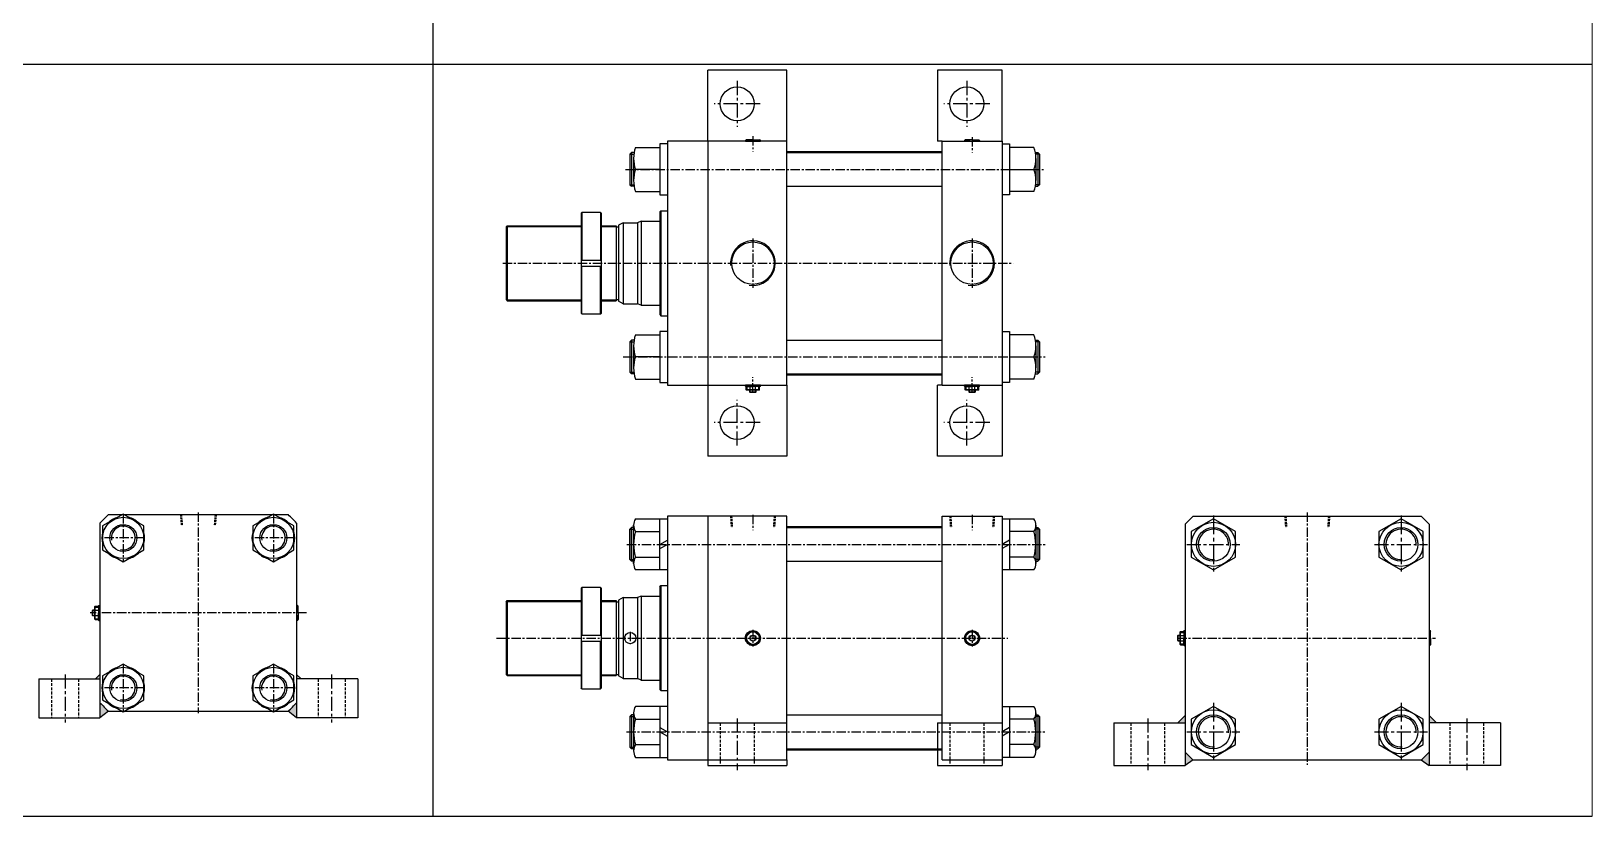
# Model space of a CAD drawing. Extents: x -819 to 29893, y -8942 to 3511.
# Drawn here: x 5022 to 7103, y -1 to 1047 of the extents above; entities that cross this region are included whole.
import ezdxf

# ---------------------------------------------------------------- set-up
doc = ezdxf.new("R2010")
doc.units = 0
doc.header["$LTSCALE"] = 10
doc.header["$MEASUREMENT"] = 0
for name, pattern in [('CENTER', [2, 1.25, -0.25, 0.25, -0.25]), ('CENTERX2', [4, 2.5, -0.5, 0.5, -0.5]), ('HIDDEN', [0.375, 0.25, -0.125]), ('HIDDENX2', [0.75, 0.5, -0.25])]:
    doc.linetypes.add(name, pattern=pattern)
for name, color, linetype in [('CEN', 1, 'CENTERX2'), ('HID', 2, 'HIDDENX2'), ('ML', 7, 'CONTINUOUS')]:
    doc.layers.add(name, color=color, linetype=linetype)

msp = doc.modelspace()

# ---------------------------------------------------------------- hatches: boundary and pattern name
at = {"layer": 'ML'}
h = msp.add_hatch(color=256, dxfattribs=at)
h.paths.add_polyline_path([(5375.7, 189.1), (5375.7, 183.1), (5381.7, 183.1)])
h.paths.add_polyline_path([(5375.7, 151.3, -0.022376), (5364.4, 140.1), (5375.7, 131.1)])
h.paths.add_polyline_path([(5113.7, 151.3), (5113.7, 131.1), (5124.9, 140.1, -0.022376)])
h.paths.add_polyline_path([(5113.7, 189.1), (5107.7, 183.1), (5113.7, 183.1)])
h = msp.add_hatch(color=256, dxfattribs=at)
h.paths.add_polyline_path([(6884.8, 134.5), (6884.8, 124.5), (6894.8, 124.5)])
h.paths.add_polyline_path([(6884.8, 85.5, -0.01671), (6874.2, 75), (6884.8, 67.5)])
h.paths.add_polyline_path([(6570.3, 75, -0.01671), (6559.8, 85.5), (6559.8, 67.5)])
h.paths.add_polyline_path([(6559.8, 134.5), (6549.8, 124.5), (6559.8, 124.5)])

# ---------------------------------------------------------------- linework, layer by layer
at = {"layer": 'CEN', "color": 1, "linetype": 'CENTER', "ltscale": 1.5}
for p, q in [((5962.7, 980.4), (5962.7, 919.4)), ((6268.7, 980.4), (6268.7, 919.4)), ((5993.2, 949.9), (5932.2, 949.9)), ((6299.2, 949.9), (6238.2, 949.9)), ((5962.7, 494.4), (5962.7, 555.4)), ((6268.7, 494.4), (6268.7, 555.4)), ((5993.2, 524.9), (5932.2, 524.9)), ((6299.2, 524.9), (6238.2, 524.9)), ((5067.2, 189.1), (5067.2, 125.1)), ((5422.2, 189.1), (5422.2, 125.1)), ((5962.7, 130.5), (5962.7, 61.5)), ((6509.8, 130.5), (6509.8, 61.5)), ((6934.8, 130.5), (6934.8, 61.5))]:
    msp.add_line(p, q, dxfattribs=at)
at = {"layer": 'CEN', "color": 7, "linetype": 'Continuous', "ltscale": 1.5}
msp.add_line((6229.7, 124.5), (6229.7, 67.5), dxfattribs=at)
at = {"layer": 'HID', "color": 6, "linetype": 'HIDDEN', "ltscale": 1.5}
for p, q in [((5049.2, 183.1), (5049.2, 131.1)), ((5085.2, 183.1), (5085.2, 131.1)), ((5404.2, 183.1), (5404.2, 131.1)), ((5440.2, 183.1), (5440.2, 131.1)), ((5940.2, 124.5), (5940.2, 67.5)), ((5985.2, 124.5), (5985.2, 67.5)), ((6246.2, 124.5), (6246.2, 67.5)), ((6291.2, 124.5), (6291.2, 67.5)), ((6487.3, 124.5), (6487.3, 67.5)), ((6532.3, 124.5), (6532.3, 67.5)), ((6912.3, 124.5), (6912.3, 67.5)), ((6957.3, 124.5), (6957.3, 67.5))]:
    msp.add_line(p, q, dxfattribs=at)
at = {"layer": 'ML'}
for p, q in [((6028.7, 994.9), (5923.7, 994.9)), ((5923.7, 899.9), (5923.7, 994.9)), ((6028.7, 899.9), (6028.7, 994.9)), ((6315.7, 994.9), (6229.7, 994.9)), ((6229.7, 994.9), (6229.7, 899.9)), ((6315.7, 899.9), (6315.7, 994.9)), ((5859.7, 896.4), (5859.7, 828.4)), ((5869.7, 896.4), (5859.7, 896.4)), ((6028.7, 899.9), (5869.7, 899.9)), ((5869.7, 899.9), (5869.7, 574.9)), ((5923.7, 899.9), (5923.7, 574.9)), ((5973.7, 900.9), (5974.7, 901.9)), ((5973.7, 900.9), (5973.7, 899.9)), ((5973.7, 900.9), (5979.3, 900.9)), ((5973.7, 899.9), (5993.7, 899.9)), ((5973.7, 899.9), (5993.7, 899.9)), ((5983.7, 901.9), (5974.7, 901.9)), ((5979.3, 901.9), (5979.3, 899.9)), ((5983.7, 901.9), (5992.7, 901.9)), ((5988, 901.9), (5988, 899.9)), ((5993.7, 900.9), (5988, 900.9)), ((5993.7, 900.9), (5992.7, 901.9)), ((5993.7, 900.9), (5993.7, 899.9)), ((6028.7, 574.9), (6028.7, 899.9)), ((6235.7, 899.9), (6229.7, 899.9)), ((6235.7, 574.9), (6235.7, 899.9)), ((6235.7, 899.9), (6315.7, 899.9)), ((6265.7, 900.9), (6266.7, 901.9)), ((6265.7, 900.9), (6265.7, 899.9)), ((6265.7, 900.9), (6271.3, 900.9)), ((6265.7, 899.9), (6285.7, 899.9)), ((6265.7, 899.9), (6285.7, 899.9)), ((6275.7, 901.9), (6266.7, 901.9)), ((6271.3, 901.9), (6271.3, 899.9)), ((6275.7, 901.9), (6284.7, 901.9)), ((6280, 901.9), (6280, 899.9)), ((6285.7, 900.9), (6280, 900.9)), ((6285.7, 900.9), (6284.7, 901.9)), ((6285.7, 900.9), (6285.7, 899.9)), ((6315.7, 899.9), (6315.7, 574.9)), ((6315.7, 896.4), (6325.7, 896.4)), ((6325.7, 896.4), (6325.7, 828.4)), ((5821.9, 884.9), (5819.7, 882.6)), ((5819.7, 882.6), (5819.7, 842.1)), ((5821.9, 884.9), (5821.9, 839.9)), ((5825.4, 884.9), (5821.9, 884.9)), ((5824.7, 877.1), (5824.7, 847.7)), ((5827.2, 891.8), (5859.7, 891.8)), ((6028.7, 886.4), (6235.7, 886.4)), ((6358.2, 891.8), (6325.7, 891.8)), ((6360, 884.9), (6363.4, 884.9)), ((6360.7, 877.1), (6360.7, 847.7)), ((6363.4, 884.9), (6363.4, 839.9)), ((6363.4, 884.9), (6365.7, 882.6)), ((6365.7, 882.6), (6365.7, 842.1)), ((5859.7, 862.4), (5827.2, 862.4)), ((6325.7, 862.4), (6358.2, 862.4)), ((5819.7, 842.1), (5821.9, 839.9)), ((5825.4, 839.9), (5821.9, 839.9)), ((5827.2, 832.9), (5859.7, 832.9)), ((6358.2, 832.9), (6325.7, 832.9)), ((6360, 839.9), (6363.4, 839.9)), ((6365.7, 842.1), (6363.4, 839.9)), ((5859.7, 828.4), (5869.7, 828.4)), ((6325.7, 828.4), (6315.7, 828.4)), ((5754.8, 803.9), (5755.8, 804.9)), ((5754.8, 803.9), (5754.8, 670.9)), ((5755.8, 804.9), (5755.8, 741.4)), ((5780.8, 804.9), (5755.8, 804.9)), ((5780.8, 804.9), (5780.8, 741.4)), ((5780.8, 804.9), (5781.8, 803.9)), ((5781.8, 670.9), (5781.8, 803.9)), ((5810.7, 791.4), (5804.7, 787.9)), ((5810.7, 791.4), (5810.7, 683.4)), ((5810.7, 791.4), (5829.7, 791.4)), ((5834.7, 793.4), (5829.7, 791.4)), ((5829.7, 791.4), (5829.7, 683.4)), ((5834.7, 793.4), (5834.7, 681.4)), ((5834.7, 793.4), (5859.7, 793.4)), ((5859.7, 805.9), (5861.2, 807.4)), ((5859.7, 805.9), (5859.7, 668.9)), ((5861.2, 807.4), (5861.2, 667.4)), ((5861.2, 807.4), (5869.7, 807.4)), ((5654.7, 785.9), (5656.2, 787.4)), ((5654.7, 785.9), (5654.7, 688.9)), ((5656.2, 787.4), (5754.8, 787.4)), ((5656.2, 787.4), (5656.2, 687.4)), ((5781.8, 787.4), (5801.7, 787.4)), ((5801.7, 787.4), (5801.7, 687.4)), ((5801.7, 785.9), (5804.7, 785.9)), ((5804.7, 787.9), (5804.7, 686.8)), ((5754.8, 741.4), (5781.8, 741.4)), ((5754.8, 733.4), (5781.8, 733.4)), ((5755.8, 669.9), (5755.8, 733.4)), ((5780.8, 669.9), (5780.8, 733.4)), ((5654.7, 688.9), (5656.2, 687.4)), ((5656.2, 687.4), (5754.8, 687.4)), ((5781.8, 687.4), (5801.7, 687.4)), ((5801.7, 688.9), (5804.7, 688.9)), ((5810.7, 683.4), (5804.7, 686.8)), ((5755.8, 669.9), (5754.8, 670.9)), ((5755.8, 669.9), (5780.8, 669.9)), ((5780.8, 669.9), (5781.8, 670.9)), ((5810.7, 683.4), (5829.7, 683.4)), ((5834.7, 681.4), (5829.7, 683.4)), ((5834.7, 681.4), (5859.7, 681.4)), ((5859.7, 668.9), (5861.2, 667.4)), ((5861.2, 667.4), (5869.7, 667.4)), ((5859.7, 646.4), (5859.7, 578.4)), ((5869.7, 646.4), (5859.7, 646.4)), ((6315.7, 646.4), (6325.7, 646.4)), ((6325.7, 646.4), (6325.7, 578.4)), ((5821.9, 634.9), (5819.7, 632.6)), ((5819.7, 632.6), (5819.7, 592.1)), ((5821.9, 634.9), (5821.9, 589.9)), ((5825.4, 634.9), (5821.9, 634.9)), ((5824.7, 627.1), (5824.7, 597.7)), ((5827.2, 641.8), (5859.7, 641.8)), ((6358.2, 641.8), (6325.7, 641.8)), ((6360, 634.9), (6363.4, 634.9)), ((6360.7, 627.1), (6360.7, 597.7)), ((6363.4, 634.9), (6363.4, 589.9)), ((6363.4, 634.9), (6365.7, 632.6)), ((6365.7, 632.6), (6365.7, 592.1)), ((5859.7, 612.4), (5827.2, 612.4)), ((6325.7, 612.4), (6358.2, 612.4)), ((5819.7, 592.1), (5821.9, 589.9)), ((5825.4, 589.9), (5821.9, 589.9)), ((5827.2, 582.9), (5859.7, 582.9)), ((6028.7, 588.4), (6235.7, 588.4)), ((6358.2, 582.9), (6325.7, 582.9)), ((6360, 589.9), (6363.4, 589.9)), ((6365.7, 592.1), (6363.4, 589.9)), ((5859.7, 578.4), (5869.7, 578.4)), ((5869.7, 574.9), (6028.7, 574.9)), ((5923.7, 574.9), (5923.7, 479.9)), ((5973.7, 573.4), (5973.7, 574.9)), ((5993.7, 574.9), (5973.7, 574.9)), ((5974.2, 572.9), (5973.7, 573.4)), ((5974.2, 572.9), (5983.7, 572.9)), ((5974.7, 568.4), (5974.7, 572.9)), ((5975.2, 567.9), (5974.7, 568.4)), ((5992.7, 568.4), (5974.7, 568.4)), ((5983.7, 567.9), (5975.2, 567.9)), ((5976, 568.4), (5976, 572.9)), ((5979.7, 565.4), (5979.7, 567.9)), ((5987.7, 565.4), (5979.7, 565.4)), ((5980.2, 564.9), (5979.7, 565.4)), ((5980, 568.4), (5980, 572.9)), ((5987.1, 564.9), (5980.2, 564.9)), ((5993.2, 572.9), (5983.7, 572.9)), ((5992.2, 567.9), (5983.7, 567.9)), ((5987.7, 565.4), (5987.1, 564.9)), ((5987.3, 568.4), (5987.3, 572.9)), ((5987.7, 567.9), (5987.7, 565.4)), ((5991.4, 568.4), (5991.4, 572.9)), ((5992.2, 567.9), (5992.7, 568.4)), ((5992.7, 568.4), (5992.7, 572.9)), ((5993.2, 572.9), (5993.7, 573.4)), ((5993.7, 573.4), (5993.7, 574.9)), ((6028.7, 574.9), (6028.7, 479.9)), ((6229.7, 479.9), (6229.7, 574.9)), ((6235.7, 574.9), (6229.7, 574.9)), ((6235.7, 574.9), (6315.7, 574.9)), ((6265.7, 573.4), (6265.7, 574.9)), ((6285.7, 574.9), (6265.7, 574.9)), ((6266.2, 572.9), (6265.7, 573.4)), ((6266.2, 572.9), (6275.7, 572.9)), ((6266.7, 568.4), (6266.7, 572.9)), ((6267.2, 567.9), (6266.7, 568.4)), ((6284.7, 568.4), (6266.7, 568.4)), ((6275.7, 567.9), (6267.2, 567.9)), ((6268, 568.4), (6268, 572.9)), ((6271.7, 565.4), (6271.7, 567.9)), ((6279.7, 565.4), (6271.7, 565.4)), ((6272.2, 564.9), (6271.7, 565.4)), ((6272, 568.4), (6272, 572.9)), ((6279.1, 564.9), (6272.2, 564.9)), ((6285.2, 572.9), (6275.7, 572.9)), ((6284.2, 567.9), (6275.7, 567.9)), ((6279.7, 565.4), (6279.1, 564.9)), ((6279.3, 568.4), (6279.3, 572.9)), ((6279.7, 567.9), (6279.7, 565.4)), ((6283.4, 568.4), (6283.4, 572.9)), ((6284.2, 567.9), (6284.7, 568.4)), ((6284.7, 568.4), (6284.7, 572.9)), ((6285.2, 572.9), (6285.7, 573.4)), ((6285.7, 573.4), (6285.7, 574.9)), ((6325.7, 578.4), (6315.7, 578.4)), ((6315.7, 574.9), (6315.7, 479.9)), ((6028.7, 479.9), (5923.7, 479.9)), ((6315.7, 479.9), (6229.7, 479.9)), ((5124.9, 402.1), (5143.3, 402.1)), ((5146, 402.1), (5343.3, 402.1)), ((5346, 402.1), (5364.4, 402.1)), ((5827.2, 396.5), (5869.7, 396.5)), ((5859.7, 328.5), (5859.7, 396.5)), ((6028.7, 400), (5869.7, 400)), ((5869.7, 400), (5869.7, 75)), ((5923.7, 400), (5923.7, 75)), ((6028.7, 400), (5923.7, 400)), ((6028.7, 75), (6028.7, 400)), ((6235.7, 75), (6235.7, 400)), ((6235.7, 400), (6315.7, 400)), ((6315.7, 400), (6315.7, 75)), ((6315.7, 396.5), (6358.2, 396.5)), ((6325.7, 396.5), (6325.7, 328.5)), ((6570.3, 400), (6874.2, 400)), ((5113.7, 390.8), (5113.7, 151.3)), ((5113.7, 390.8), (5113.7, 131.1)), ((5375.7, 390.8), (5375.7, 151.3)), ((5375.7, 390.8), (5375.7, 131.1)), ((5819.7, 382.8), (5821.9, 385)), ((5819.7, 342.3), (5819.7, 382.8)), ((5821.9, 340), (5821.9, 385)), ((5824.7, 385), (5821.9, 385)), ((5824.7, 337), (5824.7, 388)), ((5827.2, 379.5), (5859.7, 379.5)), ((6028.7, 386.5), (6235.7, 386.5)), ((6358.2, 379.5), (6325.7, 379.5)), ((6360.7, 388), (6360.7, 337)), ((6360.7, 385), (6363.4, 385)), ((6363.4, 385), (6363.4, 340)), ((6363.4, 385), (6365.7, 382.8)), ((6365.7, 382.8), (6365.7, 342.3)), ((6559.8, 389.5), (6559.8, 85.5)), ((6559.8, 389.5), (6559.8, 67.5)), ((6884.8, 389.5), (6884.8, 85.5)), ((6884.8, 389.5), (6884.8, 67.5)), ((5859.7, 362.5), (5869.7, 368.3)), ((5859.7, 356.8), (5869.7, 362.5)), ((6325.7, 368.3), (6315.7, 362.5)), ((6325.7, 362.5), (6315.7, 356.8)), ((5821.9, 340), (5819.7, 342.3)), ((5824.7, 340), (5821.9, 340)), ((5827.2, 345.5), (5859.7, 345.5)), ((6358.2, 345.5), (6325.7, 345.5)), ((6360.7, 340), (6363.4, 340)), ((6365.7, 342.3), (6363.4, 340)), ((5869.7, 328.5), (5827.2, 328.5)), ((6358.2, 328.5), (6315.7, 328.5)), ((5754.8, 304), (5755.8, 305)), ((5754.8, 304), (5754.8, 171)), ((5755.8, 305), (5755.8, 241.5)), ((5780.8, 305), (5755.8, 305)), ((5780.8, 305), (5780.8, 241.5)), ((5780.8, 305), (5781.8, 304)), ((5781.8, 171), (5781.8, 304)), ((5810.7, 291.5), (5804.7, 288.1)), ((5810.7, 291.5), (5829.7, 291.5)), ((5810.7, 291.5), (5810.7, 183.5)), ((5834.7, 293.5), (5829.7, 291.5)), ((5829.7, 291.5), (5829.7, 183.5)), ((5834.7, 293.5), (5859.7, 293.5)), ((5834.7, 293.5), (5834.7, 181.5)), ((5859.7, 306), (5861.2, 307.5)), ((5859.7, 306), (5859.7, 169)), ((5861.2, 307.5), (5861.2, 167.5)), ((5861.2, 307.5), (5869.7, 307.5)), ((5103.7, 274.5), (5104.2, 275.1)), ((5103.7, 267.6), (5103.7, 274.5)), ((5104.2, 267.1), (5104.2, 275.1)), ((5104.2, 275.1), (5106.7, 275.1)), ((5106.7, 279.6), (5107.2, 280.1)), ((5106.7, 271.1), (5106.7, 279.6)), ((5106.7, 262.6), (5106.7, 271.1)), ((5107.2, 280.1), (5111.7, 280.1)), ((5107.2, 262.1), (5107.2, 280.1)), ((5107.2, 278.8), (5111.7, 278.8)), ((5107.2, 274.7), (5111.7, 274.7)), ((5111.7, 280.6), (5112.2, 281.1)), ((5111.7, 280.6), (5111.7, 271.1)), ((5111.7, 261.6), (5111.7, 271.1)), ((5112.2, 281.1), (5113.7, 281.1)), ((5113.7, 261.1), (5113.7, 281.1)), ((5113.7, 279.1), (5113.7, 263.1)), ((5375.7, 281.1), (5375.7, 261.1)), ((5375.7, 281.1), (5375.7, 261.1)), ((5375.7, 281.1), (5375.7, 261.1)), ((5376.7, 281.1), (5375.7, 281.1)), ((5377.7, 275.4), (5375.7, 275.4)), ((5376.7, 281.1), (5377.7, 280.1)), ((5376.7, 281.1), (5376.7, 275.4)), ((5377.7, 271.1), (5377.7, 280.1)), ((5377.7, 271.1), (5377.7, 262.1)), ((5654.7, 286), (5656.2, 287.5)), ((5654.7, 286), (5654.7, 189)), ((5656.2, 287.5), (5754.8, 287.5)), ((5656.2, 287.5), (5656.2, 187.5)), ((5781.8, 287.5), (5801.7, 287.5)), ((5801.7, 287.5), (5801.7, 187.5)), ((5801.7, 286), (5804.7, 286)), ((5804.7, 288.1), (5804.7, 187)), ((5104.2, 267.1), (5103.7, 267.6)), ((5106.7, 267.1), (5104.2, 267.1)), ((5106.7, 262.6), (5107.2, 262.1)), ((5107.2, 267.5), (5111.7, 267.5)), ((5107.2, 263.4), (5111.7, 263.4)), ((5107.2, 262.1), (5111.7, 262.1)), ((5111.7, 261.6), (5112.2, 261.1)), ((5112.2, 261.1), (5113.7, 261.1)), ((5377.7, 266.7), (5375.7, 266.7)), ((5376.7, 261.1), (5375.7, 261.1)), ((5376.7, 261.1), (5376.7, 266.7)), ((5376.7, 261.1), (5377.7, 262.1)), ((5754.8, 241.5), (5781.8, 241.5)), ((5754.8, 233.5), (5781.8, 233.5)), ((5755.8, 170), (5755.8, 233.5)), ((5780.8, 170), (5780.8, 233.5)), ((5980, 245.2), (5976, 241.2)), ((5976, 233.9), (5980, 229.8)), ((5987.3, 245.2), (5991.4, 241.2)), ((5991.4, 233.9), (5987.3, 229.8)), ((6272, 245.2), (6268, 241.2)), ((6268, 233.9), (6272, 229.8)), ((6279.3, 245.2), (6283.4, 241.2)), ((6283.4, 233.9), (6279.3, 229.8)), ((6549.8, 241), (6550.3, 241.5)), ((6549.8, 234.1), (6549.8, 241)), ((6550.3, 233.5), (6549.8, 234.1)), ((6550.3, 233.5), (6550.3, 241.5)), ((6550.3, 241.5), (6552.8, 241.5)), ((6552.8, 233.5), (6550.3, 233.5)), ((6552.8, 246), (6553.3, 246.5)), ((6552.8, 237.5), (6552.8, 246)), ((6552.8, 229), (6552.8, 237.5)), ((6552.8, 229), (6553.3, 228.5)), ((6553.3, 246.5), (6557.8, 246.5)), ((6553.3, 228.5), (6553.3, 246.5)), ((6553.3, 245.2), (6557.8, 245.2)), ((6553.3, 241.2), (6557.8, 241.2)), ((6553.3, 233.9), (6557.8, 233.9)), ((6553.3, 229.8), (6557.8, 229.8)), ((6557.8, 247), (6558.3, 247.5)), ((6557.8, 247), (6557.8, 237.5)), ((6557.8, 228), (6557.8, 237.5)), ((6558.3, 247.5), (6559.8, 247.5)), ((6559.8, 227.5), (6559.8, 247.5)), ((6559.8, 245.5), (6559.8, 229.5)), ((6884.8, 247.5), (6884.8, 227.5)), ((6884.8, 247.5), (6884.8, 227.5)), ((6884.8, 247.5), (6884.8, 227.5)), ((6885.8, 247.5), (6884.8, 247.5)), ((6886.8, 241.9), (6884.8, 241.9)), ((6886.8, 233.2), (6884.8, 233.2)), ((6885.8, 247.5), (6886.8, 246.5)), ((6885.8, 247.5), (6885.8, 241.9)), ((6885.8, 227.5), (6885.8, 233.2)), ((6886.8, 237.5), (6886.8, 246.5)), ((6886.8, 237.5), (6886.8, 228.5)), ((6553.3, 228.5), (6557.8, 228.5)), ((6557.8, 228), (6558.3, 227.5)), ((6558.3, 227.5), (6559.8, 227.5)), ((6885.8, 227.5), (6884.8, 227.5)), ((6885.8, 227.5), (6886.8, 228.5)), ((5113.7, 189.1), (5107.7, 183.1)), ((5375.7, 189.1), (5381.7, 183.1)), ((5654.7, 189), (5656.2, 187.5)), ((5656.2, 187.5), (5754.8, 187.5)), ((5781.8, 187.5), (5801.7, 187.5)), ((5801.7, 189), (5804.7, 189)), ((5032.2, 183.1), (5113.7, 183.1)), ((5032.2, 183.1), (5032.2, 131.1)), ((5457.2, 183.1), (5375.7, 183.1)), ((5457.2, 183.1), (5457.2, 131.1)), ((5755.8, 170), (5754.8, 171)), ((5755.8, 170), (5780.8, 170)), ((5780.8, 170), (5781.8, 171)), ((5810.7, 183.5), (5804.7, 187)), ((5810.7, 183.5), (5829.7, 183.5)), ((5834.7, 181.5), (5829.7, 183.5)), ((5834.7, 181.5), (5859.7, 181.5)), ((5859.7, 169), (5861.2, 167.5)), ((5861.2, 167.5), (5869.7, 167.5)), ((5869.7, 146.5), (5827.2, 146.5)), ((5859.7, 146.5), (5859.7, 78.5)), ((6315.7, 146.5), (6358.2, 146.5)), ((6325.7, 146.5), (6325.7, 78.5)), ((5032.2, 131.1), (5113.7, 131.1)), ((5124.9, 140.1), (5113.7, 131.1)), ((5124.9, 140.1), (5143.3, 140.1)), ((5146, 140.1), (5343.3, 140.1)), ((5346, 140.1), (5364.4, 140.1)), ((5375.7, 131.1), (5364.4, 140.1)), ((5457.2, 131.1), (5375.7, 131.1)), ((5821.9, 135), (5819.7, 132.8)), ((5819.7, 132.8), (5819.7, 92.3)), ((5821.9, 135), (5821.9, 90)), ((5824.7, 135), (5821.9, 135)), ((5824.7, 138), (5824.7, 87)), ((5827.2, 129.5), (5859.7, 129.5)), ((6358.2, 129.5), (6325.7, 129.5)), ((6360.7, 138), (6360.7, 87)), ((6360.7, 135), (6363.4, 135)), ((6363.4, 135), (6363.4, 90)), ((6363.4, 135), (6365.7, 132.8)), ((6365.7, 132.8), (6365.7, 92.3)), ((6559.8, 134.5), (6549.8, 124.5)), ((6894.8, 124.5), (6884.8, 134.5)), ((5859.7, 118.3), (5869.7, 112.5)), ((5859.7, 112.5), (5869.7, 106.8)), ((5923.7, 124.5), (6028.7, 124.5)), ((6229.7, 124.5), (6315.7, 124.5)), ((6325.7, 118.3), (6315.7, 112.5)), ((6325.7, 112.5), (6315.7, 106.8)), ((6464.8, 124.5), (6464.8, 67.5)), ((6464.8, 124.5), (6559.8, 124.5)), ((6979.8, 124.5), (6884.8, 124.5)), ((6979.8, 124.5), (6979.8, 67.5)), ((5819.7, 92.3), (5821.9, 90)), ((5824.7, 90), (5821.9, 90)), ((5827.2, 95.5), (5859.7, 95.5)), ((6028.7, 88.5), (6235.7, 88.5)), ((6358.2, 95.5), (6325.7, 95.5)), ((6360.7, 90), (6363.4, 90)), ((6365.7, 92.3), (6363.4, 90)), ((5827.2, 78.5), (5869.7, 78.5)), ((5869.7, 75), (6028.7, 75)), ((5923.7, 75), (5923.7, 67.5)), ((5923.7, 67.5), (6028.7, 67.5)), ((6028.7, 75), (6028.7, 67.5)), ((6229.7, 67.5), (6315.7, 67.5)), ((6235.7, 75), (6315.7, 75)), ((6358.2, 78.5), (6315.7, 78.5)), ((6315.7, 75), (6315.7, 67.5)), ((6464.8, 67.5), (6559.8, 67.5)), ((6570.3, 75), (6559.8, 67.5)), ((6570.3, 75), (6874.2, 75)), ((6874.2, 75), (6884.8, 67.5)), ((6979.8, 67.5), (6884.8, 67.5)), ((0, 0), (7102.1, 0))]:
    msp.add_line(p, q, dxfattribs=at)
at = {"layer": 'ML', "color": 2}
for p, q in [((5974.2, 901.4), (5974.2, 899.9)), ((5981.2, 899.9), (5979.3, 901.9)), ((5986.1, 899.9), (5988, 901.9)), ((5993.2, 901.4), (5993.2, 899.9)), ((6266.2, 901.4), (6266.2, 899.9)), ((6273.2, 899.9), (6271.3, 901.9)), ((6278.1, 899.9), (6280, 901.9)), ((6285.2, 901.4), (6285.2, 899.9)), ((5819.7, 882.6), (5825, 882.6)), ((6365.7, 882.6), (6360.3, 882.6)), ((5819.7, 842.1), (5825, 842.1)), ((6365.7, 842.1), (6360.3, 842.1)), ((5655.2, 786.4), (5754.8, 786.4)), ((5781.8, 786.4), (5801.7, 786.4)), ((5655.2, 688.4), (5754.8, 688.4)), ((5781.8, 688.4), (5801.7, 688.4)), ((5819.7, 632.6), (5825, 632.6)), ((6365.7, 632.6), (6360.3, 632.6)), ((5819.7, 592.1), (5825, 592.1)), ((6365.7, 592.1), (6360.3, 592.1)), ((5974.2, 572.9), (5974.2, 574.9)), ((5980.2, 564.9), (5980.2, 567.9)), ((5987.1, 564.9), (5987.1, 567.9)), ((5993.2, 572.9), (5993.2, 574.9)), ((6266.2, 572.9), (6266.2, 574.9)), ((6272.2, 564.9), (6272.2, 567.9)), ((6279.1, 564.9), (6279.1, 567.9)), ((6285.2, 572.9), (6285.2, 574.9)), ((5819.7, 382.8), (5824.7, 382.8)), ((6365.7, 382.8), (6360.7, 382.8)), ((5819.7, 342.3), (5824.7, 342.3)), ((6365.7, 342.3), (6360.7, 342.3)), ((5103.7, 274.5), (5106.7, 274.5)), ((5111.7, 280.6), (5113.7, 280.6)), ((5377.2, 280.6), (5375.7, 280.6)), ((5375.7, 273.5), (5377.7, 275.4)), ((5655.2, 286.5), (5754.8, 286.5)), ((5781.8, 286.5), (5801.7, 286.5)), ((5103.7, 267.6), (5106.7, 267.6)), ((5111.7, 261.6), (5113.7, 261.6)), ((5375.7, 268.7), (5377.7, 266.7)), ((5377.2, 261.6), (5375.7, 261.6)), ((6549.8, 241), (6552.8, 241)), ((6549.8, 234.1), (6552.8, 234.1)), ((6557.8, 247), (6559.8, 247)), ((6886.3, 247), (6884.8, 247)), ((6884.8, 239.9), (6886.8, 241.9)), ((6884.8, 235.1), (6886.8, 233.2)), ((6557.8, 228), (6559.8, 228)), ((6886.3, 228), (6884.8, 228)), ((5655.2, 188.5), (5754.8, 188.5)), ((5781.8, 188.5), (5801.7, 188.5)), ((5819.7, 132.8), (5824.7, 132.8)), ((6365.7, 132.8), (6360.7, 132.8)), ((5819.7, 92.3), (5824.7, 92.3)), ((6365.7, 92.3), (6360.7, 92.3))]:
    msp.add_line(p, q, dxfattribs=at)
at = {"layer": 'ML', "color": 1, "linetype": 'CENTER'}
for p, q in [((5983.7, 906.8), (5983.7, 886.3)), ((5983.7, 906.8), (5983.7, 886.3)), ((6275.7, 905.6), (6275.7, 885.1)), ((6275.7, 905.6), (6275.7, 885.1)), ((5813.9, 862.4), (6370.7, 862.4)), ((5983.7, 770.2), (5983.7, 704.6)), ((6275.7, 770.2), (6275.7, 704.6)), ((5650.3, 737.4), (6330.6, 737.4)), ((5810.7, 612.4), (6373.2, 612.4)), ((5983.7, 564.9), (5983.7, 585.3)), ((5983.7, 564.6), (5983.7, 585.3)), ((6275.7, 564.9), (6275.7, 585.3)), ((6275.7, 564.6), (6275.7, 585.3)), ((5144.7, 402.9), (5144.7, 339.2)), ((5244.7, 405.1), (5244.7, 137.6)), ((5344.7, 402.9), (5344.7, 339.2)), ((5983.7, 402), (5983.7, 381.6)), ((6275.7, 402), (6275.7, 381.6)), ((6722.3, 405.2), (6722.3, 68.5)), ((5172.3, 371.1), (5117, 371.1)), ((5372.3, 371.1), (5317, 371.1)), ((5815.6, 362.5), (6375.4, 362.5)), ((5388.8, 271.1), (5100.6, 271.1)), ((5641.9, 237.5), (6323.2, 237.5)), ((5820.2, 245.8), (5820.2, 229.3)), ((5983.7, 248.5), (5983.7, 226.5)), ((6275.7, 248.5), (6275.7, 226.5)), ((6549.3, 237.5), (6893.4, 237.5)), ((5144.7, 202.9), (5144.7, 139.2)), ((5344.7, 202.9), (5344.7, 139.2)), ((5172.3, 171.1), (5117, 171.1)), ((5372.3, 171.1), (5317, 171.1)), ((5815.1, 112.5), (6373.2, 112.5))]:
    msp.add_line(p, q, dxfattribs=at)
at = {"layer": 'ML', "color": 7, "linetype": 'Continuous'}
for p, q in [((6028.7, 884.9), (6235.7, 884.9)), ((6028.7, 839.9), (6235.7, 839.9)), ((6028.7, 634.9), (6235.7, 634.9)), ((6028.7, 589.9), (6235.7, 589.9)), ((6028.7, 385), (6235.7, 385)), ((6028.7, 340), (6235.7, 340)), ((6028.7, 135), (6235.7, 135)), ((6028.7, 90), (6235.7, 90))]:
    msp.add_line(p, q, dxfattribs=at)
at = {"layer": 'ML', "color": 6, "linetype": 'HIDDEN'}
for p, q in [((5220.7, 402.1), (5222.1, 387.1)), ((5222.2, 402.1), (5223.5, 387.1)), ((5267.1, 402.1), (5265.8, 387.1)), ((5268.6, 402.1), (5267.2, 387.1)), ((5953.9, 400), (5954.8, 385)), ((5955.3, 400), (5956.3, 385)), ((6012, 400), (6011, 385)), ((6013.5, 400), (6012.5, 385)), ((6245.9, 400), (6246.8, 385)), ((6247.3, 400), (6248.3, 385)), ((6304, 400), (6303, 385)), ((6305.5, 400), (6304.5, 385)), ((6692.4, 400), (6693.4, 385)), ((6693.9, 400), (6694.9, 385)), ((6750.6, 400), (6749.6, 385)), ((6752.1, 400), (6751.1, 385))]:
    msp.add_line(p, q, dxfattribs=at)
at = {"layer": 'ML', "color": 1, "linetype": 'CENTER', "ltscale": 2}
for p, q in [((6597.3, 401.1), (6597.3, 323.9)), ((6847.3, 401.1), (6847.3, 323.9)), ((6597.3, 151.1), (6597.3, 73.9)), ((6847.3, 151.1), (6847.3, 73.9))]:
    msp.add_line(p, q, dxfattribs=at)
at = {"layer": 'ML', "color": 1, "linetype": 'CENTER', "ltscale": 1.5}
for p, q in [((6561.8, 362.5), (6632.7, 362.5)), ((6811.8, 362.5), (6882.7, 362.5)), ((6561.8, 112.5), (6632.7, 112.5)), ((6811.8, 112.5), (6882.7, 112.5))]:
    msp.add_line(p, q, dxfattribs=at)
at = {"layer": 'ML', "const_width": 1.5}
for points in [[(5557.5, 2155.1), (5557.5, 0)], [(7102.1, 2005.1), (7102.1, 0)], [(0, 1002.5), (5557.5, 1002.5)], [(5557.5, 1002.5), (7102.1, 1002.5)]]:
    msp.add_lwpolyline(points, dxfattribs=at)
at = {"layer": 'ML'}
for points in [[(5117.2, 387), (5117.2, 355.2), (5144.7, 339.3), (5172.2, 355.2), (5172.2, 387), (5144.7, 402.8), (5117.2, 387)], [(5317.2, 387), (5317.2, 355.2), (5344.7, 339.3), (5372.2, 355.2), (5372.2, 387), (5344.7, 402.8), (5317.2, 387)], [(5117.2, 187), (5117.2, 155.2), (5144.7, 139.3), (5172.2, 155.2), (5172.2, 187), (5144.7, 202.8), (5117.2, 187)], [(5317.2, 187), (5317.2, 155.2), (5344.7, 139.3), (5372.2, 155.2), (5372.2, 187), (5344.7, 202.8), (5317.2, 187)]]:
    msp.add_lwpolyline(points, dxfattribs=at)
for points in [[(6597.3, 396.5), (6567.8, 379.5), (6567.8, 345.5), (6597.3, 328.5), (6626.7, 345.5), (6626.7, 379.5)], [(6847.3, 396.5), (6817.8, 379.5), (6817.8, 345.5), (6847.3, 328.5), (6876.7, 345.5), (6876.7, 379.5)], [(6597.3, 146.5), (6567.8, 129.5), (6567.8, 95.5), (6597.3, 78.5), (6626.7, 95.5), (6626.7, 129.5)], [(6847.3, 146.5), (6817.8, 129.5), (6817.8, 95.5), (6847.3, 78.5), (6876.7, 95.5), (6876.7, 129.5)]]:
    msp.add_lwpolyline(points, close=True, dxfattribs=at)
for centre, radius in [((5962.7, 949.9), 22.5), ((6268.7, 949.9), 22.5), ((5983.7, 737.4), 28.3), ((6275.7, 737.4), 28.3), ((5962.7, 524.9), 22.5), ((6268.7, 524.9), 22.5), ((5144.7, 371.1), 27.5), ((5344.7, 371.1), 27.5), ((5144.7, 371.1), 18), ((5344.7, 371.1), 18), ((6597.3, 362.5), 29.4), ((6597.3, 362.5), 22.5), ((6847.3, 362.5), 29.4), ((6847.3, 362.5), 22.5), ((5820.2, 237.5), 7.5), ((5983.7, 237.5), 10), ((5983.7, 237.5), 9), ((5983.7, 237.5), 8.5), ((5983.7, 237.5), 4), ((6275.7, 237.5), 10), ((6275.7, 237.5), 9), ((6275.7, 237.5), 8.5), ((6275.7, 237.5), 4), ((5144.7, 171.1), 27.5), ((5144.7, 171.1), 18), ((5344.7, 171.1), 27.5), ((5344.7, 171.1), 18), ((6597.3, 112.5), 29.4), ((6597.3, 112.5), 22.5), ((6847.3, 112.5), 29.4), ((6847.3, 112.5), 22.5)]:
    msp.add_circle(centre, radius, dxfattribs=at)
for centre, radius, start, end in [((5869.3, 877.1), 44.6, 160.7252, 199.2748), ((6316.1, 877.1), 44.6, 340.7252, 19.2748), ((5869.3, 847.7), 44.6, 160.7252, 199.2748), ((6316.1, 847.7), 44.6, 340.7252, 19.2748), ((5869.3, 627.1), 44.6, 160.7252, 199.2748), ((6316.1, 627.1), 44.6, 340.7252, 19.2748), ((5869.3, 597.7), 44.6, 160.7252, 199.2748), ((6316.1, 597.7), 44.6, 340.7252, 19.2748), ((5244.7, 271.1), 177.5, 132.4363, 137.5637), ((5144.7, 371.1), 28.5, 105.1518, 134.8482), ((5144.7, 371.1), 28.5, 45.1518, 74.8482), ((5344.7, 371.1), 28.5, 105.1518, 134.8482), ((5344.7, 371.1), 28.5, 45.1518, 74.8482), ((5244.7, 271.1), 177.5, 42.4363, 47.5637), ((5840.4, 388), 15.7, 147.2209, 212.7791), ((6345, 388), 15.7, 327.2209, 32.7791), ((6722.3, 237.5), 222.5, 133.0853, 136.9147), ((6722.3, 237.5), 222.5, 43.0853, 46.9147), ((5144.7, 371.1), 28.5, 165.1518, 194.8482), ((5144.7, 371.1), 28.5, 345.1518, 14.8482), ((5344.7, 371.1), 28.5, 165.1518, 194.8482), ((5344.7, 371.1), 28.5, 345.1518, 14.8482), ((5883.7, 362.5), 59, 163.2682, 196.7318), ((6301.6, 362.5), 59, 343.2682, 16.7318), ((5144.7, 371.1), 28.5, 225.1518, 254.8482), ((5144.7, 371.1), 28.5, 285.1518, 314.8482), ((5344.7, 371.1), 28.5, 225.1518, 254.8482), ((5344.7, 371.1), 28.5, 285.1518, 314.8482), ((5840.4, 337), 15.7, 147.2209, 212.7791), ((6345, 337), 15.7, 327.2209, 32.7791), ((5144.7, 171.1), 28.5, 105.1518, 134.8482), ((5144.7, 171.1), 28.5, 45.1518, 74.8482), ((5344.7, 171.1), 28.5, 105.1518, 134.8482), ((5344.7, 171.1), 28.5, 45.1518, 74.8482), ((5144.7, 171.1), 28.5, 165.1518, 194.8482), ((5144.7, 171.1), 28.5, 345.1518, 14.8482), ((5344.7, 171.1), 28.5, 165.1518, 194.8482), ((5344.7, 171.1), 28.5, 345.1518, 14.8482), ((5244.7, 271.1), 177.5, 222.4363, 227.5637), ((5244.7, 271.1), 177.5, 222.4363, 227.5637), ((5244.7, 271.1), 177.5, 222.4363, 227.5637), ((5144.7, 171.1), 28.5, 225.1518, 254.8482), ((5144.7, 171.1), 28.5, 285.1518, 314.8482), ((5344.7, 171.1), 28.5, 225.1518, 254.8482), ((5344.7, 171.1), 28.5, 285.1518, 314.8482), ((5244.7, 271.1), 177.5, 312.4363, 317.5637), ((5840.4, 138), 15.7, 147.2209, 212.7791), ((6345, 138), 15.7, 327.2209, 32.7791), ((5883.7, 112.5), 59, 163.2682, 196.7318), ((6301.6, 112.5), 59, 343.2682, 16.7318), ((5840.4, 87), 15.7, 147.2209, 212.7791), ((6345, 87), 15.7, 327.2209, 32.7791), ((6722.3, 237.5), 222.5, 223.0853, 226.9147), ((6722.3, 237.5), 222.5, 313.0853, 316.9147)]:
    msp.add_arc(centre, radius, start, end, dxfattribs=at)
at = {"layer": 'ML', "color": 2}
for centre, radius, start, end in [((5983.7, 737.4), 29.8, 260.1793, 185.8112), ((6275.7, 737.4), 29.8, 260.1793, 185.8112), ((5144.7, 371.1), 15.8, 256.4249, 190.606), ((5344.7, 371.1), 15.8, 256.4249, 190.606), ((6597.3, 362.5), 20.2, 356.0356, 273.9644), ((6847.3, 362.5), 20.2, 356.0356, 273.9644), ((5983.7, 237.5), 9.5, 265.5203, 184.4719), ((5983.7, 237.5), 3.46, 260.122, 191.5554), ((6275.7, 237.5), 9.5, 265.5203, 184.4719), ((6275.7, 237.5), 3.46, 260.122, 191.5554), ((5144.7, 171.1), 15.8, 256.4249, 190.606), ((5344.7, 171.1), 15.8, 256.4249, 190.606), ((6597.3, 112.5), 20.2, 356.0356, 273.9644), ((6847.3, 112.5), 20.2, 356.0356, 273.9644)]:
    msp.add_arc(centre, radius, start, end, dxfattribs=at)

doc.saveas('drawing.dxf')
